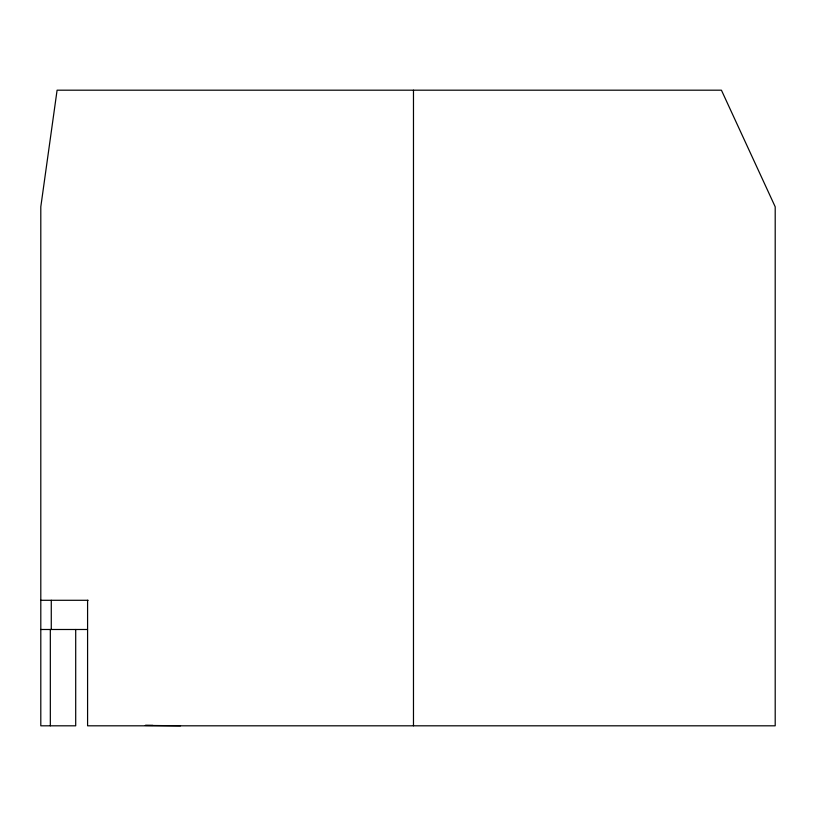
<?xml version="1.0" encoding="UTF-8"?>
<svg xmlns="http://www.w3.org/2000/svg" width="816" height="816" viewBox="0 0 816 816"><rect width="100%" height="100%" fill="white"/><g stroke="black" fill="none" stroke-linecap="round" stroke-linejoin="round"><path stroke-width="1.22" d="M40.8 600.29L88.138 600.29M40.8 629.493L87.526 629.493M152.929 725.414L145.319 725.414L180.54 725.812M413.477 90.188L413.477 725.812M87.587 600.29L87.587 725.812L775.2 725.812L775.2 206.805L721.426 90.188L57.089 90.188L40.8 206.805L40.8 725.812L75.704 725.812L75.704 629.493M51.275 600.29L51.275 629.493M50.327 629.493L50.327 725.812"/></g></svg>
